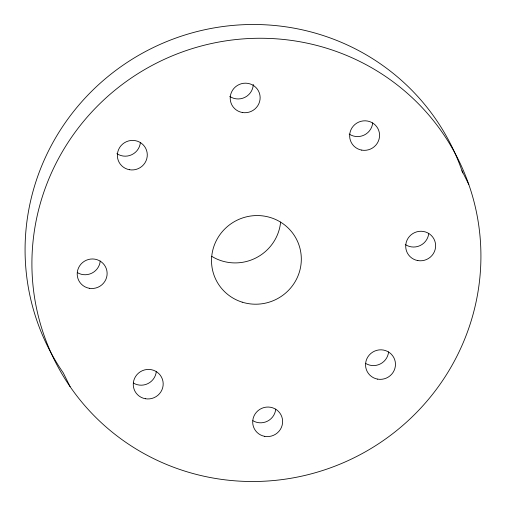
<?xml version="1.0" encoding="UTF-8"?>
<svg xmlns="http://www.w3.org/2000/svg" width="506" height="506" viewBox="0 0 506 506"><rect width="100%" height="100%" fill="white"/><g stroke="black" fill="none" stroke-linecap="round" stroke-linejoin="round"><path stroke-width="0.76" d="M461.965 170.718L468.796 184.481A225.436 220.673 -26.4 0 1 213.254 478.069A225.436 220.673 -26.4 0 1 87.196 117.101A225.436 220.673 -26.4 0 1 468.796 184.481M70.106 386.654L63.275 372.89A225.436 220.673 -26.4 0 1 150.775 48.797A225.436 220.673 -26.4 0 1 462.724 172.938M280.615 222.052A45.085 44.136 -26.4 0 1 211.805 256.378M140.396 142.471A15.028 14.712 -26.4 0 1 116.886 153.641M372.688 122.876A15.028 14.712 -26.4 0 1 349.172 134.046M253.297 84.47A15.028 14.712 -26.4 0 1 244.999 97.304A15.028 14.712 -26.4 0 1 229.737 96.418M388.583 351.885A15.028 14.712 -26.4 0 1 365.73 363.472M428.746 233.323A15.028 14.712 -26.4 0 1 405.23 244.493M275.732 409.114A15.028 14.712 -26.4 0 1 252.88 420.701M156.297 371.48A15.028 14.712 -26.4 0 1 133.439 383.067M100.239 261.033A15.028 14.712 -26.4 0 1 77.38 272.626M242.191 302.158A45.085 44.136 -26.4 0 0 300.412 250.287A45.085 44.136 -26.4 0 0 226.644 227.207A45.085 44.136 -26.4 0 0 242.191 302.158M377.634 379.133A15.028 14.712 -26.4 0 0 394.667 359.564A15.028 14.712 -26.4 0 0 369.228 355.073A15.028 14.712 -26.4 0 0 377.634 379.133M417.792 260.571A15.028 14.712 -26.4 0 0 434.825 241.001A15.028 14.712 -26.4 0 0 409.386 236.511A15.028 14.712 -26.4 0 0 417.792 260.571M361.733 150.124A15.028 14.712 -26.4 0 0 378.766 130.554A15.028 14.712 -26.4 0 0 353.327 126.064A15.028 14.712 -26.4 0 0 361.733 150.124M242.298 112.496A15.028 14.712 -26.4 0 0 259.331 92.921A15.028 14.712 -26.4 0 0 233.892 88.43A15.028 14.712 -26.4 0 0 242.298 112.496M129.447 169.719A15.028 14.712 -26.4 0 0 146.481 150.149A15.028 14.712 -26.4 0 0 121.042 145.658A15.028 14.712 -26.4 0 0 129.447 169.719M89.284 288.281A15.028 14.712 -26.4 0 0 106.323 268.711A15.028 14.712 -26.4 0 0 80.884 264.221A15.028 14.712 -26.4 0 0 89.284 288.281M264.783 436.362A15.028 14.712 -26.4 0 0 281.817 416.786A15.028 14.712 -26.4 0 0 256.378 412.295A15.028 14.712 -26.4 0 0 264.783 436.362M145.342 398.728A15.028 14.712 -26.4 0 0 162.382 379.158A15.028 14.712 -26.4 0 0 136.943 374.668A15.028 14.712 -26.4 0 0 145.342 398.728"/></g></svg>
